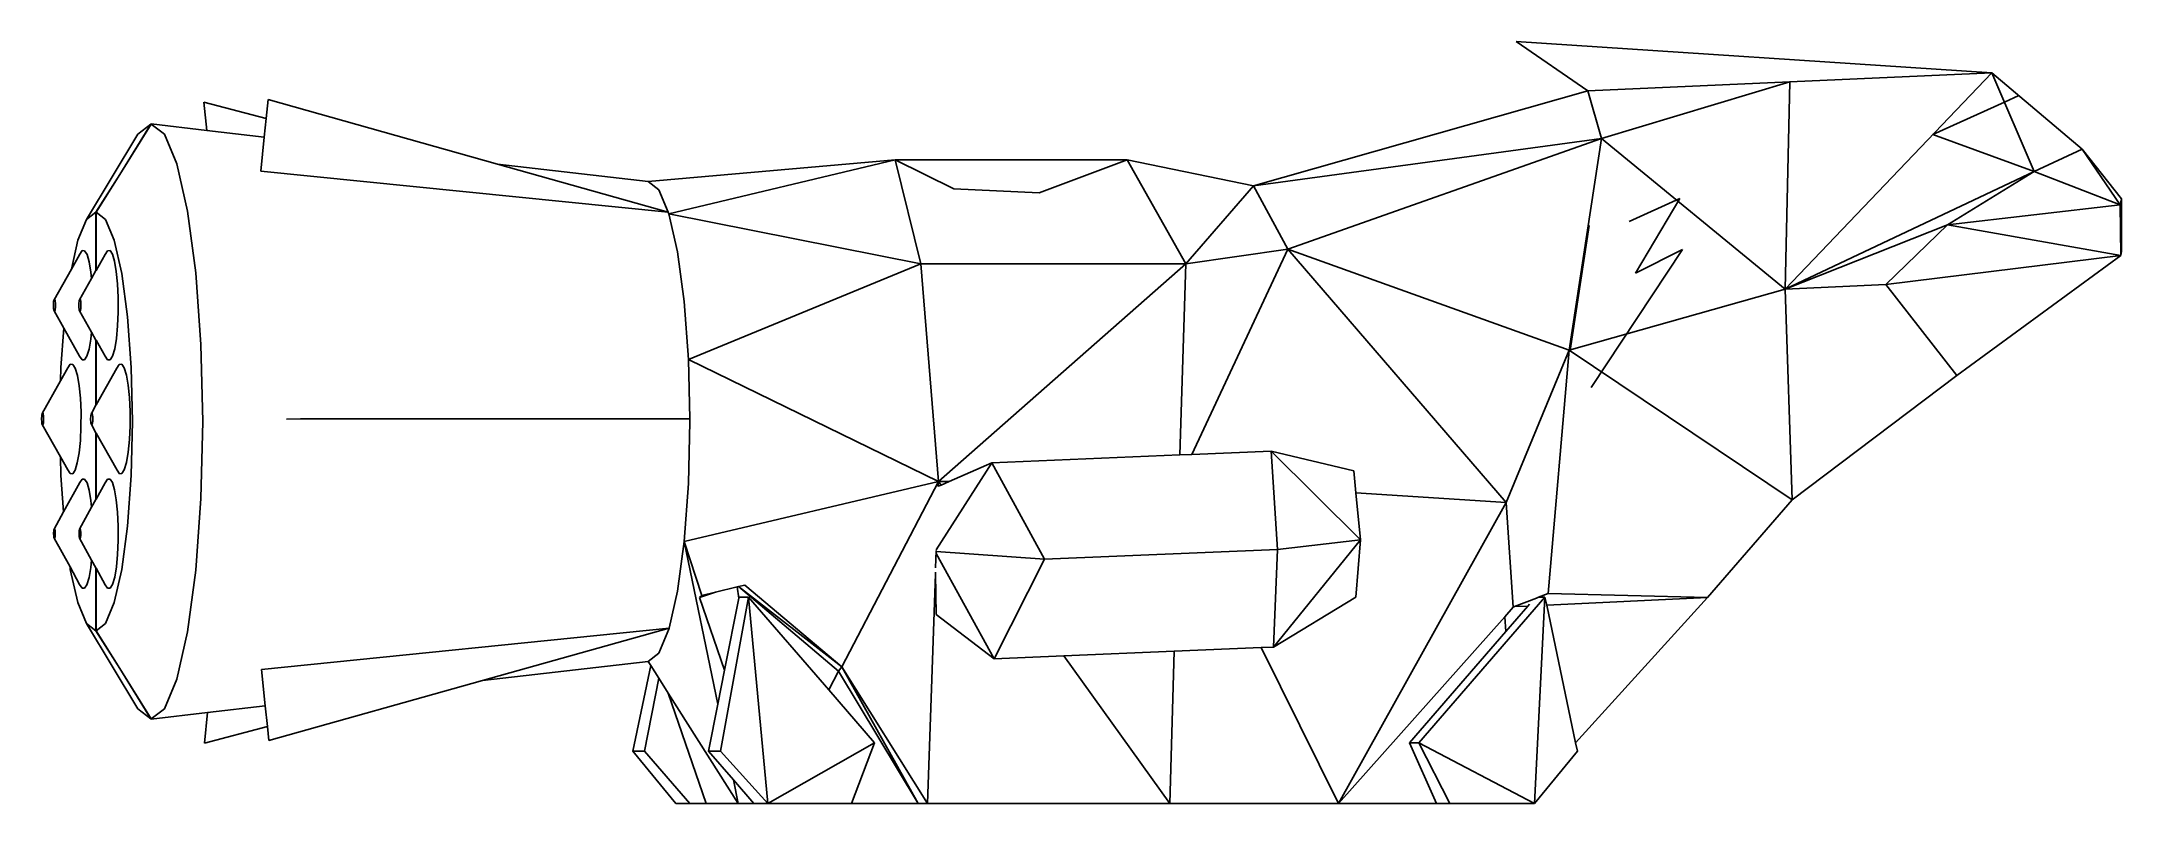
# Model space of a CAD drawing. Extents: x -1185 to 1156, y -429 to 429.
import ezdxf

# ---------------------------------------------------------------- set-up
doc = ezdxf.new("R2010")
doc.units = 0
doc.header["$MEASUREMENT"] = 0
doc.layers.get('0').update_dxf_attribs({"linetype": 'CONTINUOUS'})

msp = doc.modelspace()

# ---------------------------------------------------------------- linework, layer by layer
for p, q in [((555.6, 373.4), (474.7, 428.6)), ((474.7, 428.6), (1010.3, 393.4)), ((555.6, 373.4), (1010.3, 393.4)), ((555.6, 373.4), (1010.3, 393.4)), ((555.6, 373.4), (782.9, 383.4)), ((782.9, 383.4), (570.9, 319.7)), ((777.5, 150.1), (1010.3, 393.4)), ((777.5, 150.1), (782.9, 383.4)), ((782.9, 383.4), (1010.3, 393.4)), ((1010.3, 393.4), (1111.9, 307.4)), ((1010.3, 393.4), (1058, 282.5)), ((-1002.2, 360.6), (-998.9, 328.7)), ((-932.1, 342), (-1002.2, 360.6)), ((-930, 363.4), (-932.1, 342)), ((-671.8, 290.8), (-930, 363.4)), ((179.1, 266.5), (555.6, 373.4)), ((570.9, 319.7), (555.6, 373.4)), ((944, 324.1), (1024.4, 360.5)), ((1024.4, 360.5), (1040.6, 367.8)), ((-1061.5, 335.8), (-1097, 279.2)), ((-1061.8, 335.7), (-1097, 279.2)), ((-1061.8, 335.7), (-1076.5, 324.5)), ((-1061.6, 335.9), (-1061.8, 335.7)), ((-1061.6, 335.9), (-1061.6, 335.9)), ((-1061.5, 335.9), (-1061.6, 335.9)), ((-1061.5, 335.9), (-1061.6, 335.9)), ((-1061.5, 335.8), (-1061.5, 335.9)), ((-1061.5, 335.9), (-1061.5, 335.9)), ((-998.9, 328.7), (-1061.5, 335.9)), ((-1061.5, 335.9), (-1061.5, 335.8)), ((-1061.5, 335.8), (-1061.5, 335.8)), ((-1061.5, 335.8), (-1046.6, 324.5)), ((-934.2, 321.2), (-998.9, 328.7)), ((-932.1, 342), (-934.2, 321.2)), ((-1076.5, 324.5), (-1134.2, 228.5)), ((-1046.6, 324.5), (-1032.6, 291.1)), ((-934.2, 321.2), (-938, 283)), ((179.1, 266.5), (570.9, 319.7)), ((570.9, 319.7), (218, 195.1)), ((570.9, 319.7), (534.6, 81.4)), ((570.9, 319.7), (777.5, 150.1)), ((1058, 282.5), (944, 324.1)), ((1111.9, 307.4), (1058, 282.5)), ((1111.9, 307.4), (1154.9, 244.8)), ((1156.1, 251.5), (1111.9, 307.4)), ((-1032.6, 291.1), (-1020.5, 237.9)), ((-938, 283), (-479.5, 236.7)), ((-502.2, 271.1), (-671.8, 290.8)), ((-479.5, 236.7), (-671.8, 290.8)), ((-502.2, 271.1), (-224, 295.6)), ((-224, 295.6), (-478.8, 234.9)), ((-195.4, 178.4), (-224, 295.6)), ((-224, 295.6), (-158.2, 263.1)), ((-224, 295.6), (37, 295.6)), ((-62.1, 258.4), (37, 295.6)), ((103, 178.7), (37, 295.6)), ((37, 295.6), (179.1, 266.5)), ((1058, 282.5), (777.5, 150.1)), ((1058, 282.5), (960.5, 222.3)), ((1154.9, 244.8), (1058, 282.5)), ((1154.9, 244.8), (1058, 282.5)), ((-1097, 279.2), (-1123.7, 236.5)), ((-1097, 279.2), (-1123.6, 236.5)), ((-502.2, 271.1), (-490.1, 261.9)), ((-490.1, 261.9), (-479.5, 236.7)), ((-158.2, 263.1), (-62.1, 258.4)), ((179.1, 266.5), (103, 178.7)), ((218, 195.1), (179.1, 266.5)), ((-1123.7, 236.5), (-1134.2, 228.5)), ((-1123.7, 236.5), (-1123.7, 193.4)), ((-1123.6, 236.5), (-1113, 228.5)), ((-1123.6, 236.5), (-1123.6, 193.4)), ((-1020.5, 237.9), (-1011.3, 168.5)), ((-479.5, 236.7), (-478.8, 234.9)), ((-479.5, 236.7), (-479.3, 236.7)), ((-479.3, 236.7), (-479.5, 236.7)), ((-478.8, 234.9), (-469, 192)), ((-478.8, 234.9), (-195.4, 178.4)), ((602.2, 226.3), (659, 252.2)), ((659, 252.2), (609.2, 167.9)), ((1154.9, 244.8), (960.5, 222.3)), ((1154.9, 244.8), (1156.1, 251.5)), ((1156.1, 251.5), (1154.9, 244.8)), ((1154.9, 244.8), (1155.3, 188.1)), ((1156.1, 192.5), (1156.1, 251.5)), ((-1134.2, 228.5), (-1144.1, 205)), ((-1113, 228.5), (-1103.1, 205)), ((557.2, 221.6), (535.8, 81.4)), ((960.5, 222.3), (777.5, 150.1)), ((891.1, 155.4), (960.5, 222.3)), ((1155.3, 188.1), (960.5, 222.3)), ((-1144.1, 205), (-1151.4, 172.7)), ((-1142, 189.4), (-1151.4, 172.7)), ((-1139.3, 193.4), (-1142, 189.4)), ((-1136.5, 193.3), (-1139.3, 193.4)), ((-1133.7, 189), (-1136.5, 193.3)), ((-1131.3, 180.8), (-1133.7, 189)), ((-1123.7, 193.4), (-1123.6, 193.4)), ((-1123.7, 193.4), (-1123.7, 171)), ((-1123.6, 193.4), (-1123.6, 171.2)), ((-1113.5, 189), (-1123.6, 171.2)), ((-1113.5, 189), (-1110.8, 193.3)), ((-1110.8, 193.3), (-1107.9, 193.4)), ((-1107.9, 193.4), (-1105.2, 189.4)), ((-1105.2, 189.4), (-1102.8, 181.4)), ((-1103.1, 205), (-1094.7, 167.6)), ((-469, 192), (-461.6, 136.1)), ((218, 195.1), (103, 178.7)), ((109.7, -35.9), (218, 195.1)), ((463.6, -89.9), (218, 195.1)), ((218, 195.1), (534.6, 81.4)), ((662, 194.8), (559.3, 39.5)), ((609.2, 167.9), (662, 194.8)), ((891.1, 155.4), (1155.3, 188.1)), ((970.8, 52.7), (1155.3, 188.1)), ((1155.3, 188.1), (1156.1, 192.5)), ((-1151.4, 172.7), (-1170.9, 138.2)), ((-1129.4, 169.3), (-1131.3, 180.8)), ((-1128.7, 162.2), (-1129.4, 169.3)), ((-1123.7, 171), (-1128.7, 162.2)), ((-1123.6, 171.2), (-1123.7, 171)), ((-1102.8, 181.4), (-1100.8, 170)), ((-1100.8, 170), (-1099.4, 156.1)), ((-1094.7, 167.6), (-1088.2, 118.8)), ((-1011.3, 168.5), (-1005.5, 87.8)), ((-456.9, 71), (-195.4, 178.4)), ((103, 178.7), (-195.4, 178.4)), ((-175.4, -66.5), (-195.4, 178.4)), ((103, 178.7), (-175.4, -66.5)), ((96.3, -36.4), (103, 178.7)), ((-1128.7, 162.2), (-1142.2, 138.2)), ((-1099.4, 156.1), (-1098.6, 140.5)), ((-1098.6, 140.5), (-1098.6, 124.3)), ((534.6, 81.4), (777.5, 150.1)), ((777.5, 150.1), (891.1, 155.4)), ((777.5, 150.1), (785.4, -87)), ((891.1, 155.4), (970.8, 52.7)), ((-1171.5, 134.6), (-1171.6, 132.9)), ((-1171.6, 132.9), (-1171.6, 131.1)), ((-1171.6, 131.1), (-1171.5, 129.4)), ((-1171.4, 136.1), (-1171.5, 134.6)), ((-1171.5, 129.4), (-1171.4, 127.8)), ((-1171.2, 137.4), (-1171.4, 136.1)), ((-1171.4, 127.8), (-1171.2, 126.5)), ((-1170.9, 138.2), (-1171.2, 137.4)), ((-1171.2, 126.5), (-1170.9, 125.6)), ((-1170.6, 138.7), (-1170.9, 138.2)), ((-1170.9, 125.6), (-1170.6, 125.2)), ((-1160, 106.3), (-1170.9, 125.6)), ((-1170.3, 138.7), (-1170.6, 138.7)), ((-1170.6, 125.2), (-1170.3, 125.2)), ((-1170, 138.2), (-1170.3, 138.7)), ((-1170.3, 125.2), (-1170, 125.6)), ((-1169.7, 137.3), (-1170, 138.2)), ((-1170, 125.6), (-1169.7, 126.5)), ((-1169.5, 136), (-1169.7, 137.3)), ((-1169.7, 126.5), (-1169.5, 127.7)), ((-1169.3, 134.5), (-1169.5, 136)), ((-1169.5, 127.7), (-1169.4, 129.3)), ((-1169.4, 129.3), (-1169.3, 131)), ((-1169.3, 132.8), (-1169.3, 134.5)), ((-1169.3, 131), (-1169.3, 132.8)), ((-1142.9, 134.5), (-1142.7, 136)), ((-1142.9, 132.8), (-1142.9, 134.5)), ((-1142.9, 131), (-1142.9, 132.8)), ((-1142.9, 129.3), (-1142.9, 131)), ((-1142.7, 127.7), (-1142.9, 129.3)), ((-1142.7, 136), (-1142.5, 137.3)), ((-1142.5, 126.5), (-1142.7, 127.7)), ((-1142.5, 137.3), (-1142.2, 138.2)), ((-1142.2, 125.6), (-1142.5, 126.5)), ((-1142.2, 138.2), (-1141.9, 138.7)), ((-1141.9, 125.2), (-1142.2, 125.6)), ((-1128.7, 101.6), (-1142.2, 125.6)), ((-1141.9, 138.7), (-1141.6, 138.7)), ((-1141.6, 125.2), (-1141.9, 125.2)), ((-1141.6, 138.7), (-1141.3, 138.2)), ((-1141.3, 125.6), (-1141.6, 125.2)), ((-1141.3, 138.2), (-1141.1, 137.4)), ((-1141, 126.5), (-1141.3, 125.6)), ((-1141.1, 137.4), (-1140.8, 136.1)), ((-1140.8, 127.8), (-1141, 126.5)), ((-1140.8, 136.1), (-1140.7, 134.6)), ((-1140.7, 129.4), (-1140.8, 127.8)), ((-1140.7, 134.6), (-1140.6, 132.9)), ((-1140.6, 131.1), (-1140.7, 129.4)), ((-1140.6, 132.9), (-1140.6, 131.1)), ((-1098.6, 124.3), (-1099.3, 108.6)), ((-1088.2, 118.8), (-1084.1, 62)), ((-461.6, 136.1), (-456.9, 71)), ((-1160, 106.3), (-1163.1, 62)), ((-1142.1, 74.8), (-1160, 106.3)), ((-1131.5, 82.4), (-1129.5, 93.8)), ((-1129.5, 93.8), (-1128.7, 101.6)), ((-1123.7, 92.8), (-1128.7, 101.6)), ((-1100.7, 94.6), (-1102.6, 83)), ((-1099.3, 108.6), (-1100.7, 94.6)), ((-1142.1, 74.8), (-1139.4, 70.5)), ((-1139.4, 70.5), (-1136.6, 70.4)), ((-1136.6, 70.4), (-1133.9, 74.5)), ((-1133.9, 74.5), (-1131.5, 82.4)), ((-1123.7, 92.8), (-1123.7, 70.4)), ((-1123.6, 92.6), (-1123.7, 92.8)), ((-1123.7, 70.4), (-1123.6, 70.4)), ((-1123.7, 70.4), (-1123.7, 19.6)), ((-1123.6, 92.6), (-1123.6, 70.4)), ((-1113.3, 74.5), (-1123.6, 92.6)), ((-1123.6, 70.4), (-1123.6, 19.7)), ((-1110.6, 70.4), (-1113.3, 74.5)), ((-1107.8, 70.5), (-1110.6, 70.4)), ((-1105.1, 74.8), (-1107.8, 70.5)), ((-1102.6, 83), (-1105.1, 74.8)), ((-1005.5, 87.8), (-1003.5, 1.1)), ((-175.4, -66.5), (-456.9, 71)), ((-456.9, 71), (-455.4, 4.1)), ((534.6, 81.4), (463.6, -89.9)), ((510.9, -192.4), (534.6, 81.4)), ((534.6, 81.4), (785.4, -87)), ((-1163.5, 46.9), (-1184.2, 10.3)), ((-1163.1, 62), (-1163.5, 46.9)), ((-1155.3, 61.4), (-1163.5, 46.9)), ((-1152.6, 65.5), (-1155.3, 61.4)), ((-1149.7, 65.3), (-1152.6, 65.5)), ((-1147, 61), (-1149.7, 65.3)), ((-1144.6, 52.8), (-1147, 61)), ((-1142.6, 41.3), (-1144.6, 52.8)), ((-1100.2, 61), (-1123.6, 19.7)), ((-1100.2, 61), (-1097.5, 65.3)), ((-1097.5, 65.3), (-1094.7, 65.5)), ((-1094.7, 65.5), (-1091.9, 61.4)), ((-1091.9, 61.4), (-1089.5, 53.4)), ((-1089.5, 53.4), (-1087.5, 42.1)), ((-1084.1, 62), (-1082.7, 1.1)), ((785.4, -87), (970.8, 52.7)), ((-1141.3, 27.2), (-1142.6, 41.3)), ((-1140.5, 11.6), (-1141.3, 27.2)), ((-1087.5, 42.1), (-1086.1, 28.1)), ((-1086.1, 28.1), (-1085.3, 12.5)), ((-1184.8, 6.6), (-1184.9, 4.9)), ((-1184.9, 4.9), (-1184.9, 3.1)), ((-1184.9, 3.1), (-1184.8, 1.4)), ((-1184.7, 8.1), (-1184.8, 6.6)), ((-1184.8, 1.4), (-1184.7, -0.2)), ((-1184.4, 9.4), (-1184.7, 8.1)), ((-1184.2, 10.3), (-1184.4, 9.4)), ((-1183.9, 10.7), (-1184.2, 10.3)), ((-1183.6, 10.7), (-1183.9, 10.7)), ((-1183.3, 10.2), (-1183.6, 10.7)), ((-1183, 9.3), (-1183.3, 10.2)), ((-1182.8, 8), (-1183, 9.3)), ((-1182.6, 6.5), (-1182.8, 8)), ((-1182.8, -0.3), (-1182.6, 1.3)), ((-1182.6, 4.8), (-1182.6, 6.5)), ((-1182.6, 3), (-1182.6, 4.8)), ((-1182.6, 1.3), (-1182.6, 3)), ((-1140.6, -4.6), (-1140.5, 11.6)), ((-1129.7, 4.8), (-1129.6, 6.5)), ((-1129.7, 3), (-1129.7, 4.8)), ((-1129.6, 1.3), (-1129.7, 3)), ((-1129.6, 6.5), (-1129.4, 8)), ((-1129.4, -0.3), (-1129.6, 1.3)), ((-1129.4, 8), (-1129.2, 9.3)), ((-1129.2, 9.3), (-1128.9, 10.2)), ((-1123.7, 19.6), (-1128.9, 10.2)), ((-1128.9, 10.2), (-1128.6, 10.7)), ((-1128.6, 10.7), (-1128.3, 10.7)), ((-1128.3, 10.7), (-1128, 10.3)), ((-1128, 10.3), (-1127.8, 9.4)), ((-1127.8, 9.4), (-1127.5, 8.1)), ((-1127.5, 8.1), (-1127.4, 6.6)), ((-1127.4, 1.4), (-1127.5, -0.2)), ((-1127.4, 6.6), (-1127.3, 4.9)), ((-1127.3, 3.1), (-1127.4, 1.4)), ((-1127.3, 4.9), (-1127.3, 3.1)), ((-1123.6, 19.7), (-1123.7, 19.6)), ((-1085.3, 12.5), (-1085.3, -3.7)), ((-1082.7, 1.1), (-1084.1, -59.8)), ((-1003.5, 1.1), (-1005.5, -85.5)), ((-893.3, 4.1), (-909.3, 3.8)), ((-909.3, 3.8), (-455.4, 4.1)), ((-455.4, 4.1), (-893.3, 4.1)), ((-455.3, 1.1), (-456.9, -68.8)), ((-455.4, 4.1), (-455.3, 1.1)), ((-455.4, 4.1), (-455.3, 4.1)), ((-1184.7, -0.2), (-1184.5, -1.4)), ((-1184.5, -1.4), (-1184.2, -2.3)), ((-1184.2, -2.3), (-1183.9, -2.8)), ((-1163.6, -38.7), (-1184.2, -2.3)), ((-1183.9, -2.8), (-1183.6, -2.8)), ((-1183.6, -2.8), (-1183.3, -2.4)), ((-1183.3, -2.4), (-1183, -1.5)), ((-1183, -1.5), (-1182.8, -0.3)), ((-1142.7, -34.2), (-1141.3, -20.2)), ((-1141.3, -20.2), (-1140.6, -4.6)), ((-1129.2, -1.5), (-1129.4, -0.3)), ((-1128.9, -2.4), (-1129.2, -1.5)), ((-1128.6, -2.8), (-1128.9, -2.4)), ((-1123.7, -11.7), (-1128.9, -2.4)), ((-1128.3, -2.8), (-1128.6, -2.8)), ((-1128, -2.3), (-1128.3, -2.8)), ((-1127.8, -1.4), (-1128, -2.3)), ((-1127.5, -0.2), (-1127.8, -1.4)), ((-1123.7, -11.7), (-1123.7, -86.5)), ((-1123.6, -11.9), (-1123.7, -11.7)), ((-1123.6, -11.9), (-1123.6, -86.3)), ((-1100, -53.5), (-1123.6, -11.9)), ((-1086, -19.3), (-1087.4, -33.4)), ((-1085.3, -3.7), (-1086, -19.3)), ((-1163.6, -38.7), (-1163.1, -59.8)), ((-1155.4, -53.2), (-1163.6, -38.7)), ((-1147.2, -53.5), (-1144.7, -45.5)), ((-1144.7, -45.5), (-1142.7, -34.2)), ((-1089.4, -45), (-1091.8, -53.2)), ((-1087.4, -33.4), (-1089.4, -45)), ((-178.1, -143.2), (-115.2, -45.2)), ((-163.5, -66.5), (-115.2, -45.2)), ((-115.2, -45.2), (96.3, -36.4)), ((-55.9, -153.9), (-115.2, -45.2)), ((96.3, -36.4), (109.7, -35.9)), ((109.7, -35.9), (199.2, -32.1)), ((199.2, -32.1), (206.1, -143)), ((299.6, -132.2), (199.2, -32.1)), ((292, -54.4), (199.2, -32.1)), ((-1163.1, -59.8), (-1160.2, -100.7)), ((-1142, -67.6), (-1160.2, -100.7)), ((-1155.4, -53.2), (-1152.7, -57.5)), ((-1152.7, -57.5), (-1149.9, -57.6)), ((-1149.9, -57.6), (-1147.2, -53.5)), ((-1139.3, -63.6), (-1142, -67.6)), ((-1136.5, -63.7), (-1139.3, -63.6)), ((-1133.7, -68), (-1136.5, -63.7)), ((-1131.3, -76.2), (-1133.7, -68)), ((-1113.5, -68), (-1123.6, -86.3)), ((-1113.5, -68), (-1110.8, -63.7)), ((-1110.8, -63.7), (-1107.9, -63.6)), ((-1107.9, -63.6), (-1105.2, -67.6)), ((-1105.2, -67.6), (-1102.8, -75.6)), ((-1097.3, -57.6), (-1100, -53.5)), ((-1094.5, -57.5), (-1097.3, -57.6)), ((-1091.8, -53.2), (-1094.5, -57.5)), ((-1084.1, -59.8), (-1088.2, -116.6)), ((-461.6, -133.9), (-175.4, -66.5)), ((-456.9, -68.8), (-461.6, -133.9)), ((-175.4, -66.5), (-284.1, -274.8)), ((-175.4, -66.5), (-175.6, -71.8)), ((-163.5, -66.5), (-175.4, -66.5)), ((-172.5, -70.5), (-175.4, -66.5)), ((-172.5, -70.5), (-163.5, -66.5)), ((294.4, -79.2), (292, -54.4)), ((-1129.4, -87.7), (-1131.3, -76.2)), ((-1128.6, -95.4), (-1129.4, -87.7)), ((-1123.7, -86.5), (-1128.6, -95.4)), ((-1123.6, -86.3), (-1123.7, -86.5)), ((-1102.8, -75.6), (-1100.8, -87)), ((-1100.8, -87), (-1099.4, -100.9)), ((-1005.5, -85.5), (-1011.3, -166.3)), ((-175.8, -71.9), (-175.6, -71.8)), ((-175.6, -71.8), (-172.5, -70.5)), ((463.6, -89.9), (274.9, -428.6)), ((294.4, -79.2), (463.6, -89.9)), ((299.6, -132.2), (294.4, -79.2)), ((463.6, -89.9), (471.6, -207.8)), ((785.4, -87), (690.4, -197)), ((-1160.2, -100.7), (-1170.8, -120)), ((-1128.6, -95.4), (-1142.1, -120)), ((-1099.4, -100.9), (-1098.6, -116.5)), ((-1098.6, -116.5), (-1098.6, -132.7)), ((-1088.2, -116.6), (-1094.7, -165.3)), ((-1171.3, -122.9), (-1171.4, -124.3)), ((-1171.4, -124.3), (-1171.4, -125.8)), ((-1171.4, -125.8), (-1171.3, -127.2)), ((-1171.2, -121.7), (-1171.3, -122.9)), ((-1171.3, -127.2), (-1171.2, -128.4)), ((-1171, -120.7), (-1171.2, -121.7)), ((-1171.2, -128.4), (-1171, -129.4)), ((-1170.8, -120), (-1171, -120.7)), ((-1171, -129.4), (-1170.8, -130.2)), ((-1170.6, -119.6), (-1170.8, -120)), ((-1170.8, -130.2), (-1170.6, -130.5)), ((-1152.9, -162.6), (-1170.8, -130.2)), ((-1170.3, -119.6), (-1170.6, -119.6)), ((-1170.6, -130.5), (-1170.3, -130.6)), ((-1170.1, -120), (-1170.3, -119.6)), ((-1170.3, -130.6), (-1170.1, -130.2)), ((-1169.9, -120.7), (-1170.1, -120)), ((-1170.1, -130.2), (-1169.9, -129.5)), ((-1169.7, -121.8), (-1169.9, -120.7)), ((-1169.9, -129.5), (-1169.7, -128.5)), ((-1169.6, -123), (-1169.7, -121.8)), ((-1169.7, -128.5), (-1169.6, -127.2)), ((-1169.5, -124.4), (-1169.6, -123)), ((-1169.6, -127.2), (-1169.5, -125.8)), ((-1169.5, -125.8), (-1169.5, -124.4)), ((-1142.7, -123), (-1142.5, -121.8)), ((-1142.7, -124.4), (-1142.7, -123)), ((-1142.7, -125.8), (-1142.7, -124.4)), ((-1142.7, -127.2), (-1142.7, -125.8)), ((-1142.5, -128.5), (-1142.7, -127.2)), ((-1142.5, -121.8), (-1142.4, -120.7)), ((-1142.3, -129.5), (-1142.5, -128.5)), ((-1142.4, -120.7), (-1142.1, -120)), ((-1142.1, -130.2), (-1142.3, -129.5)), ((-1142.1, -120), (-1141.9, -119.6)), ((-1141.9, -130.6), (-1142.1, -130.2)), ((-1128.6, -154.8), (-1142.1, -130.2)), ((-1141.9, -119.6), (-1141.7, -119.6)), ((-1141.6, -130.5), (-1141.9, -130.6)), ((-1141.7, -119.6), (-1141.4, -120)), ((-1141.4, -130.2), (-1141.6, -130.5)), ((-1141.4, -120), (-1141.2, -120.7)), ((-1141.2, -129.4), (-1141.4, -130.2)), ((-1141.2, -120.7), (-1141, -121.7)), ((-1141, -128.4), (-1141.2, -129.4)), ((-1141, -121.7), (-1140.9, -122.9)), ((-1140.9, -127.2), (-1141, -128.4)), ((-1140.9, -122.9), (-1140.8, -124.3)), ((-1140.8, -125.8), (-1140.9, -127.2)), ((-1140.8, -124.3), (-1140.8, -125.8)), ((-1098.6, -132.7), (-1099.3, -148.4)), ((-461.6, -133.9), (-469, -189.8)), ((-461.6, -133.9), (-423.7, -317.1)), ((-441.6, -194.5), (-461.6, -133.9)), ((299.6, -132.2), (201.8, -252.8)), ((299.6, -132.2), (206.1, -143)), ((294.5, -196.5), (299.6, -132.2)), ((-1152.9, -162.6), (-1152.6, -165.3)), ((-1142.1, -182.2), (-1152.9, -162.6)), ((-1131.5, -174.6), (-1129.5, -163.2)), ((-1129.5, -163.2), (-1128.6, -154.8)), ((-1123.7, -163.7), (-1128.6, -154.8)), ((-1123.7, -163.7), (-1123.7, -234.3)), ((-1123.6, -163.9), (-1123.7, -163.7)), ((-1100.7, -162.4), (-1102.6, -174)), ((-1099.3, -148.4), (-1100.7, -162.4)), ((-178, -143.9), (-178.7, -163.6)), ((-178, -145.2), (-55.9, -153.9)), ((-178, -147.5), (-112.6, -265.8)), ((-112.6, -265.8), (-55.9, -153.9)), ((206.1, -143), (-55.9, -153.9)), ((206.1, -143), (201.8, -252.8)), ((-1152.6, -165.3), (-1144.1, -202.7)), ((-1142.1, -182.2), (-1139.4, -186.5)), ((-1139.4, -186.5), (-1136.6, -186.6)), ((-1136.6, -186.6), (-1133.9, -182.5)), ((-1133.9, -182.5), (-1131.5, -174.6)), ((-1123.6, -163.9), (-1123.6, -234.3)), ((-1113.3, -182.5), (-1123.6, -163.9)), ((-1110.6, -186.6), (-1113.3, -182.5)), ((-1107.8, -186.5), (-1110.6, -186.6)), ((-1105.1, -182.2), (-1107.8, -186.5)), ((-1102.6, -174), (-1105.1, -182.2)), ((-1094.7, -165.3), (-1103.1, -202.7)), ((-1011.3, -166.3), (-1020.5, -235.6)), ((-402.1, -185.1), (-426.3, -190.9)), ((-400.4, -184.7), (-402.1, -185.1)), ((-402.1, -185.1), (-400.2, -197.5)), ((-287.9, -279.9), (-400.4, -184.7)), ((-400.3, -184.7), (-400.4, -184.7)), ((-393.5, -183.1), (-400.3, -184.7)), ((-284.1, -274.8), (-400.3, -184.7)), ((-393.5, -183.1), (-284.1, -274.8)), ((-178.9, -170.3), (-187.6, -428.6)), ((-178.9, -170.3), (-178.9, -168.6)), ((-178.1, -216.1), (-178.9, -170.3)), ((-1144.1, -202.7), (-1134.2, -226.3)), ((-1103.1, -202.7), (-1113, -226.3)), ((-469, -189.8), (-478.5, -231.5)), ((-426.3, -190.9), (-444.4, -196.8)), ((-441.6, -194.5), (-444.4, -196.8)), ((-416.2, -278.8), (-444.4, -196.8)), ((-426.3, -190.9), (-441.6, -194.5)), ((-389.2, -196.7), (-420.9, -369.8)), ((-400.2, -197.5), (-416.2, -278.8)), ((-400, -196.7), (-400.2, -197.5)), ((-389.2, -196.7), (-400, -196.7)), ((-389.2, -196.7), (-367.3, -428.6)), ((-298.8, -301), (-389.2, -196.7)), ((294.5, -196.5), (201.8, -252.8)), ((365.4, -360.3), (507.3, -196.7)), ((471.6, -207.8), (462, -218.6)), ((463.3, -235), (488, -206.5)), ((473, -207.2), (471.6, -207.8)), ((497.6, -197.6), (473, -207.2)), ((473, -207.2), (488, -206.5)), ((488, -206.5), (489.8, -204.5)), ((507.3, -196.7), (495.4, -428.6)), ((499.9, -196.7), (497.6, -197.6)), ((510.9, -192.4), (499.9, -196.7)), ((507.3, -196.7), (499.9, -196.7)), ((507.3, -196.7), (509.2, -205.5)), ((509.2, -205.5), (690.4, -197)), ((509.2, -205.5), (541.8, -360.3)), ((690.4, -197), (510.9, -192.4)), ((541.8, -360.3), (690.4, -197)), ((-1134.2, -226.3), (-1123.7, -234.3)), ((-1076.5, -322.3), (-1134.2, -226.3)), ((-1113, -226.3), (-1123.6, -234.3)), ((-937.2, -278.1), (-478.5, -231.5)), ((-478.5, -231.5), (-688.5, -290.5)), ((-478.8, -232.7), (-490.1, -259.7)), ((-478.5, -231.5), (-478.8, -232.7)), ((-478.5, -231.5), (-478.4, -231.5)), ((-478.4, -231.5), (-478.5, -231.5)), ((-178.1, -216.1), (-112.6, -265.8)), ((462, -218.6), (274.9, -428.6)), ((462, -218.6), (463.3, -235)), ((-1097, -277), (-1123.7, -234.3)), ((-1097, -277), (-1123.6, -234.3)), ((-1020.5, -235.6), (-1032.6, -288.8)), ((90, -257.4), (-34.3, -262.6)), ((90, -257.4), (85.2, -428.6)), ((188, -253.3), (90, -257.4)), ((201.8, -252.8), (188, -253.3)), ((188, -253.3), (274.9, -428.6)), ((354.7, -360.3), (463.3, -235)), ((-1061.8, -333.5), (-1097, -277)), ((-1061.5, -333.6), (-1097, -277)), ((-933.1, -318.8), (-937.2, -278.1)), ((-502.2, -268.9), (-688.5, -290.5)), ((-499.2, -273.6), (-519.5, -369.8)), ((-490.1, -259.7), (-502.2, -268.9)), ((-499.2, -273.6), (-502.2, -268.9)), ((-490.2, -287.8), (-499.2, -273.6)), ((-416.2, -278.8), (-423.7, -317.1)), ((-287.9, -279.9), (-298.8, -301)), ((-287.9, -279.9), (-284.1, -274.8)), ((-287.9, -279.9), (-198.3, -428.6)), ((-284.1, -274.8), (-187.6, -428.6)), ((-284.1, -274.8), (-198.3, -428.6)), ((-34.3, -262.6), (-112.6, -265.8)), ((85.2, -428.6), (-34.3, -262.6)), ((-1032.6, -288.8), (-1046.6, -322.3)), ((-688.5, -290.5), (-929.1, -358)), ((-490.2, -287.8), (-506.3, -369.8)), ((-479.5, -304.6), (-490.2, -287.8)), ((-247.4, -360.3), (-298.8, -301)), ((-1076.5, -322.3), (-1061.8, -333.5)), ((-1046.6, -322.3), (-1061.5, -333.6)), ((-998, -326.3), (-1061.5, -333.7)), ((-1001.4, -360.8), (-998, -326.3)), ((-933.1, -318.8), (-998, -326.3)), ((-930.7, -342), (-933.1, -318.8)), ((-436.8, -428.6), (-479.5, -304.6)), ((-400.7, -428.6), (-479.5, -304.6)), ((-423.7, -317.1), (-434.1, -369.8)), ((-1061.6, -333.7), (-1061.8, -333.5)), ((-1061.6, -333.6), (-1061.6, -333.7)), ((-1061.6, -333.6), (-1061.5, -333.7)), ((-1061.5, -333.7), (-1061.6, -333.7)), ((-1061.5, -333.7), (-1061.5, -333.6)), ((-1061.5, -333.6), (-1061.5, -333.6)), ((-1061.5, -333.7), (-1061.5, -333.6)), ((-1061.5, -333.7), (-1061.5, -333.7)), ((-930.7, -342), (-1001.4, -360.8)), ((-929.1, -358), (-930.7, -342)), ((-471.1, -428.6), (-519.5, -369.8)), ((-519.5, -369.8), (-506.3, -369.8)), ((-455.3, -428.6), (-506.3, -369.8)), ((-420.9, -369.8), (-434.1, -369.8)), ((-406.2, -402), (-434.1, -369.8)), ((-367.3, -428.6), (-420.9, -369.8)), ((-247.4, -360.3), (-367.3, -428.6)), ((-247.4, -360.3), (-273.4, -428.6)), ((354.7, -360.3), (385.1, -428.6)), ((365.4, -360.3), (354.7, -360.3)), ((365.4, -360.3), (400.2, -428.6)), ((365.4, -360.3), (495.4, -428.6)), ((495.4, -428.6), (543.8, -369.8)), ((541.8, -360.3), (543.8, -369.8)), ((-406.2, -402), (-400.7, -428.6)), ((-383.1, -428.6), (-406.2, -402)), ((-471.1, -428.6), (-455.3, -428.6)), ((-436.8, -428.6), (-455.3, -428.6)), ((-436.8, -428.6), (-400.7, -428.6)), ((-383.1, -428.6), (-400.7, -428.6)), ((-367.3, -428.6), (-383.1, -428.6)), ((-367.3, -428.6), (-273.4, -428.6)), ((-198.3, -428.6), (-273.4, -428.6)), ((-187.6, -428.6), (-198.3, -428.6)), ((85.2, -428.6), (-187.6, -428.6)), ((274.9, -428.6), (85.2, -428.6)), ((385.1, -428.6), (274.9, -428.6)), ((400.2, -428.6), (385.1, -428.6)), ((495.4, -428.6), (400.2, -428.6))]:
    msp.add_line(p, q)

doc.saveas('drawing.dxf')
